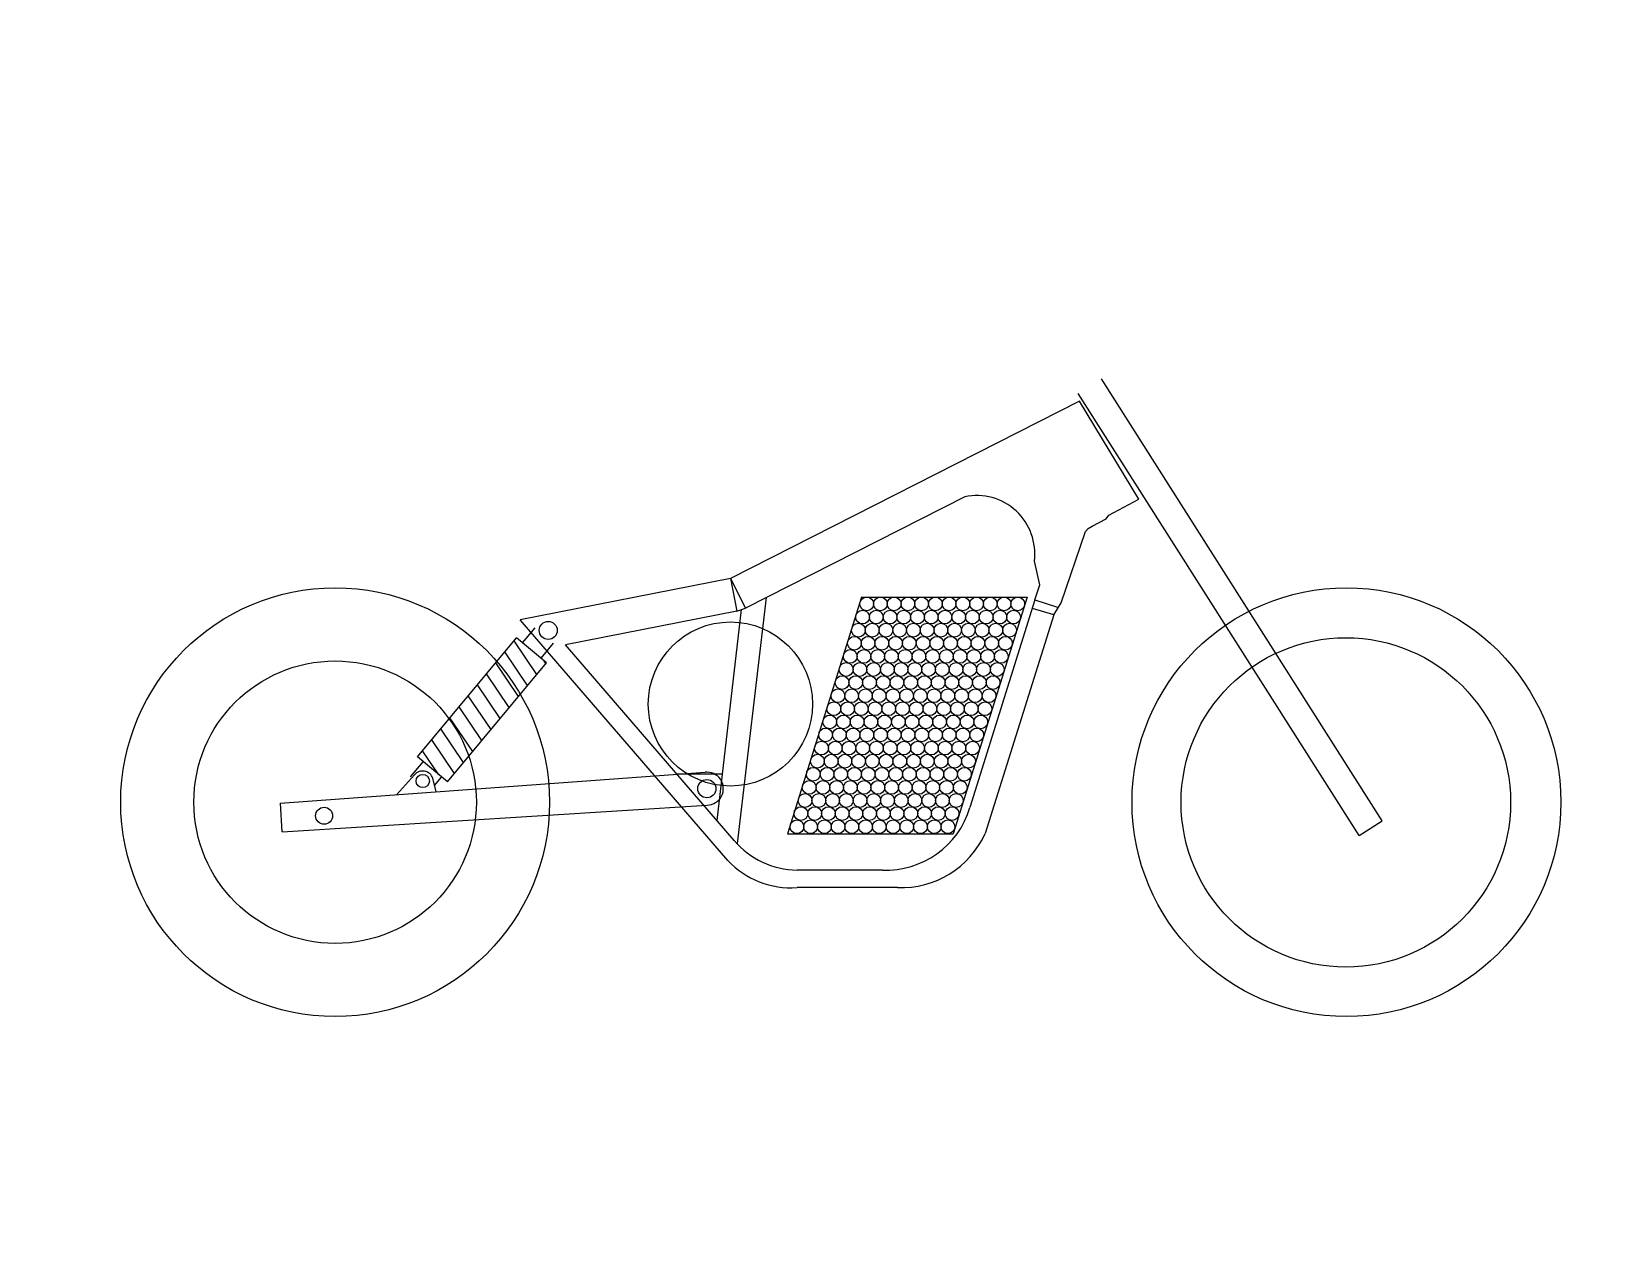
# Paper-space layout 'Layout1' of a CAD drawing. Header units: inches. Extents: x 1.05 to 9.45, y 0.8 to 7.2.
# The model-space entities are those that its viewports show. They can reach past a viewport. Long polylines and large blocks are cut down to what shows.
import ezdxf

# ---------------------------------------------------------------- set-up
doc = ezdxf.new("R2010")
doc.units = ezdxf.units.IN
doc.header["$MEASUREMENT"] = 0
for name, color, linetype in [('electronics', 100, 'Continuous'), ('Frame', 210, 'Continuous'), ('layout', 7, 'Continuous'), ('suspension', 130, 'Continuous')]:
    doc.layers.add(name, color=color, linetype=linetype)
doc.layers.get('layout').off()

msp = doc.modelspace()

# ---------------------------------------------------------------- hatches: boundary and pattern name
at = {"layer": 'suspension'}
h = msp.add_hatch(dxfattribs=at)
h.set_pattern_fill('ANSI31', color=256, scale=6, angle=79)
h.paths.add_polyline_path([(16.53433, 11.7788), (14.89801, 13.14116), (9.48628, 6.64115), (11.12259, 5.2788)])

# ---------------------------------------------------------------- linework, layer by layer
at = {"layer": 'electronics'}
for p, q in [((33.73992, 15.36605), (29.69278, 2.44835)), ((33.73992, 15.36605), (42.78395, 15.36605)), ((42.78395, 15.36605), (38.73681, 2.44835)), ((29.69278, 2.44835), (38.73681, 2.44835))]:
    msp.add_line(p, q, dxfattribs=at)
for centre, radius in [((33.79705, 14.28416), 0.375), ((34.02128, 14.99986), 0.375), ((34.54705, 14.28416), 0.375), ((34.77128, 14.99986), 0.375), ((35.29705, 14.28416), 0.375), ((35.52128, 14.99986), 0.375), ((36.04705, 14.28416), 0.375), ((36.27128, 14.99986), 0.375), ((36.79705, 14.28416), 0.375), ((37.02128, 14.99986), 0.375), ((37.54705, 14.28416), 0.375), ((37.77128, 14.99986), 0.375), ((38.29705, 14.28416), 0.375), ((38.52128, 14.99986), 0.375), ((39.04705, 14.28416), 0.375), ((39.27128, 14.99986), 0.375), ((39.79705, 14.28416), 0.375), ((40.02128, 14.99986), 0.375), ((40.54705, 14.28416), 0.375), ((40.77128, 14.99986), 0.375), ((41.29705, 14.28416), 0.375), ((41.52128, 14.99986), 0.375), ((42.04705, 14.28416), 0.375), ((42.27128, 14.99986), 0.375), ((26.5795, 9.53451), 4.48253), ((33.57282, 13.56847), 0.375), ((34.32282, 13.56847), 0.375), ((35.07282, 13.56847), 0.375), ((35.82282, 13.56847), 0.375), ((36.57282, 13.56847), 0.375), ((37.32282, 13.56847), 0.375), ((38.07282, 13.56847), 0.375), ((38.82282, 13.56847), 0.375), ((39.57282, 13.56847), 0.375), ((40.32282, 13.56847), 0.375), ((41.07282, 13.56847), 0.375), ((41.82282, 13.56847), 0.375), ((33.34859, 12.85277), 0.375), ((34.09859, 12.85277), 0.375), ((34.84859, 12.85277), 0.375), ((35.59859, 12.85277), 0.375), ((36.34859, 12.85277), 0.375), ((37.09859, 12.85277), 0.375), ((37.84859, 12.85277), 0.375), ((38.59859, 12.85277), 0.375), ((39.34859, 12.85277), 0.375), ((40.09859, 12.85277), 0.375), ((40.84859, 12.85277), 0.375), ((41.59859, 12.85277), 0.375), ((33.12436, 12.13707), 0.375), ((33.87436, 12.13707), 0.375), ((34.62436, 12.13707), 0.375), ((35.37436, 12.13707), 0.375), ((36.12436, 12.13707), 0.375), ((36.87436, 12.13707), 0.375), ((37.62436, 12.13707), 0.375), ((38.37436, 12.13707), 0.375), ((39.12436, 12.13707), 0.375), ((39.87436, 12.13707), 0.375), ((40.62436, 12.13707), 0.375), ((41.37436, 12.13707), 0.375), ((32.90014, 11.42138), 0.375), ((33.65014, 11.42138), 0.375), ((34.40014, 11.42138), 0.375), ((35.15014, 11.42138), 0.375), ((35.90014, 11.42138), 0.375), ((36.65014, 11.42138), 0.375), ((37.40014, 11.42138), 0.375), ((38.15014, 11.42138), 0.375), ((38.90014, 11.42138), 0.375), ((39.65014, 11.42138), 0.375), ((40.40014, 11.42138), 0.375), ((41.15014, 11.42138), 0.375), ((32.45168, 9.98999), 0.375), ((32.67591, 10.70568), 0.375), ((33.20168, 9.98999), 0.375), ((33.42591, 10.70568), 0.375), ((33.95168, 9.98999), 0.375), ((34.17591, 10.70568), 0.375), ((34.70168, 9.98999), 0.375), ((34.92591, 10.70568), 0.375), ((35.45168, 9.98999), 0.375), ((35.67591, 10.70568), 0.375), ((36.20168, 9.98999), 0.375), ((36.42591, 10.70568), 0.375), ((36.95168, 9.98999), 0.375), ((37.17591, 10.70568), 0.375), ((37.70168, 9.98999), 0.375), ((37.92591, 10.70568), 0.375), ((38.45168, 9.98999), 0.375), ((38.67591, 10.70568), 0.375), ((39.20168, 9.98999), 0.375), ((39.42591, 10.70568), 0.375), ((39.95168, 9.98999), 0.375), ((40.17591, 10.70568), 0.375), ((40.70168, 9.98999), 0.375), ((40.92591, 10.70568), 0.375), ((32.22745, 9.27429), 0.375), ((32.97745, 9.27429), 0.375), ((33.72745, 9.27429), 0.375), ((34.47745, 9.27429), 0.375), ((35.22745, 9.27429), 0.375), ((35.97745, 9.27429), 0.375), ((36.72745, 9.27429), 0.375), ((37.47745, 9.27429), 0.375), ((38.22745, 9.27429), 0.375), ((38.97745, 9.27429), 0.375), ((39.72745, 9.27429), 0.375), ((40.47745, 9.27429), 0.375), ((32.00322, 8.55859), 0.375), ((32.75322, 8.55859), 0.375), ((33.50322, 8.55859), 0.375), ((34.25322, 8.55859), 0.375), ((35.00322, 8.55859), 0.375), ((35.75322, 8.55859), 0.375), ((36.50322, 8.55859), 0.375), ((37.25322, 8.55859), 0.375), ((38.00322, 8.55859), 0.375), ((38.75322, 8.55859), 0.375), ((39.50322, 8.55859), 0.375), ((40.25322, 8.55859), 0.375), ((31.77899, 7.8429), 0.375), ((32.52899, 7.8429), 0.375), ((33.27899, 7.8429), 0.375), ((34.02899, 7.8429), 0.375), ((34.77899, 7.8429), 0.375), ((35.52899, 7.8429), 0.375), ((36.27899, 7.8429), 0.375), ((37.02899, 7.8429), 0.375), ((37.77899, 7.8429), 0.375), ((38.52899, 7.8429), 0.375), ((39.27899, 7.8429), 0.375), ((40.02899, 7.8429), 0.375), ((31.55476, 7.1272), 0.375), ((32.30476, 7.1272), 0.375), ((33.05476, 7.1272), 0.375), ((33.80476, 7.1272), 0.375), ((34.55476, 7.1272), 0.375), ((35.30476, 7.1272), 0.375), ((36.05476, 7.1272), 0.375), ((36.80476, 7.1272), 0.375), ((37.55476, 7.1272), 0.375), ((38.30476, 7.1272), 0.375), ((39.05476, 7.1272), 0.375), ((39.80476, 7.1272), 0.375), ((31.1063, 5.69581), 0.375), ((31.33053, 6.4115), 0.375), ((31.8563, 5.69581), 0.375), ((32.08053, 6.4115), 0.375), ((32.6063, 5.69581), 0.375), ((32.83053, 6.4115), 0.375), ((33.3563, 5.69581), 0.375), ((33.58053, 6.4115), 0.375), ((34.1063, 5.69581), 0.375), ((34.33053, 6.4115), 0.375), ((34.8563, 5.69581), 0.375), ((35.08053, 6.4115), 0.375), ((35.6063, 5.69581), 0.375), ((35.83053, 6.4115), 0.375), ((36.3563, 5.69581), 0.375), ((36.58053, 6.4115), 0.375), ((37.1063, 5.69581), 0.375), ((37.33053, 6.4115), 0.375), ((37.8563, 5.69581), 0.375), ((38.08053, 6.4115), 0.375), ((38.6063, 5.69581), 0.375), ((38.83053, 6.4115), 0.375), ((39.3563, 5.69581), 0.375), ((39.58053, 6.4115), 0.375), ((30.88207, 4.98011), 0.375), ((31.63207, 4.98011), 0.375), ((32.38207, 4.98011), 0.375), ((33.13207, 4.98011), 0.375), ((33.88207, 4.98011), 0.375), ((34.63207, 4.98011), 0.375), ((35.38207, 4.98011), 0.375), ((36.13207, 4.98011), 0.375), ((36.88207, 4.98011), 0.375), ((37.63207, 4.98011), 0.375), ((38.38207, 4.98011), 0.375), ((39.13207, 4.98011), 0.375), ((30.65785, 4.26441), 0.375), ((31.40785, 4.26441), 0.375), ((32.15785, 4.26441), 0.375), ((32.90785, 4.26441), 0.375), ((33.65785, 4.26441), 0.375), ((34.40785, 4.26441), 0.375), ((35.15785, 4.26441), 0.375), ((35.90785, 4.26441), 0.375), ((36.65785, 4.26441), 0.375), ((37.40785, 4.26441), 0.375), ((38.15785, 4.26441), 0.375), ((38.90785, 4.26441), 0.375), ((30.43362, 3.54872), 0.375), ((31.18362, 3.54872), 0.375), ((31.93362, 3.54872), 0.375), ((32.68362, 3.54872), 0.375), ((33.43362, 3.54872), 0.375), ((34.18362, 3.54872), 0.375), ((34.93362, 3.54872), 0.375), ((35.68362, 3.54872), 0.375), ((36.43362, 3.54872), 0.375), ((37.18362, 3.54872), 0.375), ((37.93362, 3.54872), 0.375), ((38.68362, 3.54872), 0.375), ((30.20939, 2.83302), 0.375), ((30.95939, 2.83302), 0.375), ((31.70939, 2.83302), 0.375), ((32.45939, 2.83302), 0.375), ((33.20939, 2.83302), 0.375), ((33.95939, 2.83302), 0.375), ((34.70939, 2.83302), 0.375), ((35.45939, 2.83302), 0.375), ((36.20939, 2.83302), 0.375), ((36.95939, 2.83302), 0.375), ((37.70939, 2.83302), 0.375), ((38.45939, 2.83302), 0.375)]:
    msp.add_circle(centre, radius, dxfattribs=at)
at = {"layer": 'Frame'}
for p, q in [((62.17759, 3.15414), (46.83573, 27.29615)), ((45.64315, 26.06924), (26.59168, 16.38556)), ((60.90739, 2.34695), (45.56553, 26.48896)), ((48.87983, 20.71638), (45.64315, 26.06924)), ((39.38155, 20.85874), (27.41077, 14.7741)), ((47.23834, 19.8545), (48.87983, 20.71638)), ((47.10036, 19.64762), (47.23834, 19.8545)), ((44.63528, 15.06988), (45.97639, 18.95802)), ((45.97639, 18.95802), (46.11725, 19.11893)), ((46.11725, 19.11893), (46.33572, 19.25398)), ((46.33572, 19.25398), (47.10036, 19.64762)), ((43.47501, 16.04148), (43.17691, 17.34251)), ((26.59168, 16.38556), (15.10468, 14.13293)), ((26.59168, 16.38556), (26.93977, 14.61053)), ((26.59168, 16.38556), (27.41077, 14.7741)), ((43.21302, 15.21966), (43.47501, 16.04148)), ((27.17527, 14.69231), (25.8453, 3.1783)), ((26.93977, 14.61053), (27.41077, 14.7741)), ((28.53826, 15.3472), (26.9466, 1.90734)), ((43.21302, 15.21966), (39.65999, 3.87905)), ((44.23312, 14.3969), (43.06967, 14.75875)), ((43.21302, 15.21966), (44.43665, 14.82957)), ((44.23312, 14.3969), (44.63528, 15.06988)), ((26.43759, 0.995), (15.10468, 14.13293)), ((26.93977, 14.61053), (17.56891, 12.77288)), ((44.23312, 14.3969), (40.49349, 2.46596)), ((26.79247, 2.08026), (17.56891, 12.77288)), ((23.64777, 5.72583), (26.13941, 5.72455)), ((60.90739, 2.34695), (62.17759, 3.15414)), ((34.87736, 0.46683), (30.21741, 0.46683)), ((35.70665, -0.49065), (30.21741, -0.49065))]:
    msp.add_line(p, q, dxfattribs=at)
for centre, radius in [((4.99418, 4.17229), 11.70877), ((60.22037, 4.17229), 11.70877), ((16.63256, 13.55323), 0.49535), ((60.18815, 4.15799), 8.99629), ((4.99418, 4.17229), 7.71388), ((25.29411, 4.91146), 0.49535)]:
    msp.add_circle(centre, radius, dxfattribs=at)
for centre, radius, start, end in [((40.02522, 17.74707), 3.17755, 352.6854331, 101.6870774), ((35.07392, 5.24915), 4.78636, 267.6463779, 343.3663406), ((30.27341, 5.02761), 4.56111, 220.2549071, 269.2964422), ((35.92407, 4.51065), 5.00603, 267.5107163, 335.8927767), ((29.87085, 4.17877), 4.68227, 222.8408634, 274.2446444)]:
    msp.add_arc(centre, radius, start, end, dxfattribs=at)
at = {"layer": 'suspension'}
for p, q in [((9.48628, 6.64115), (14.89801, 13.14116)), ((16.53433, 11.7788), (14.89801, 13.14116)), ((15.89343, 13.70106), (15.21059, 12.88091)), ((16.90458, 12.85921), (16.22174, 12.03905)), ((11.12259, 5.2788), (16.53433, 11.7788)), ((9.11602, 5.56075), (9.79886, 6.3809)), ((11.12259, 5.2788), (9.48628, 6.64115)), ((1.99458, 4.11064), (25.19326, 5.80709)), ((8.35015, 4.5754), (9.32857, 5.66968)), ((10.51072, 4.7334), (10.33188, 5.48196)), ((10.42789, 5.08009), (10.81001, 5.53905)), ((1.99458, 4.11064), (2.0925, 2.55178)), ((2.1005, 2.55228), (25.31538, 4.01042))]:
    msp.add_line(p, q, dxfattribs=at)
for centre, radius in [((9.77873, 5.32917), 0.36269), ((4.39357, 3.43264), 0.46322)]:
    msp.add_circle(centre, radius, dxfattribs=at)
for centre, radius, start, end in [((9.77484, 5.27982), 0.59258, 19.9447321, 138.8592225), ((25.29381, 4.91109), 0.90093, 271.371704, 96.4028373)]:
    msp.add_arc(centre, radius, start, end, dxfattribs=at)

psp = doc.layouts.get("Layout1")

# ---------------------------------------------------------------- viewports
at = {"layer": 'layout'}
psp.add_viewport(center=(5.25, 4), size=(8.4, 6.4), view_center_point=(31.4997, 13.44078), view_height=65.6500372, dxfattribs=at)

doc.saveas('drawing.dxf')
